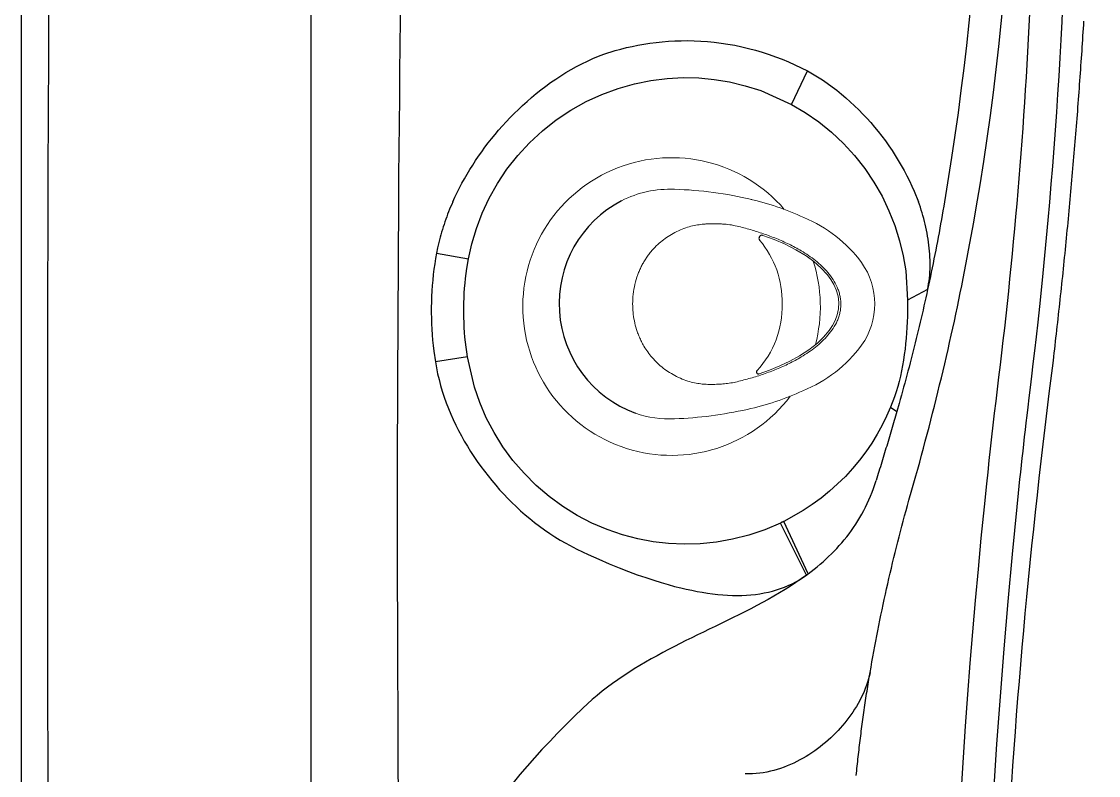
# Model space of a CAD drawing. Extents: x 832 to 912, y 781 to 934.
# Drawn here: x 832.36 to 842.31, y 842.01 to 848.98 of the extents above; entities that cross this region are included whole.
import ezdxf

# ---------------------------------------------------------------- set-up
doc = ezdxf.new("R2010")
doc.units = 0
doc.header["$MEASUREMENT"] = 0
doc.layers.add('1', color=4, linetype='Continuous')
doc.layers.add('SPA', color=2, linetype='Continuous')

# ---------------------------------------------------------------- blocks, each defined once
blk = doc.blocks.new('73')
at = {"color": 4, "linetype": 'Continuous', "lineweight": 15}
for start, end in [(220.74925, 142.94939), (165.1969, 197.81316)]:
    blk.add_arc((0, 0), 1.375, start, end, dxfattribs=at)
at = {"layer": '1', "linetype": 'Continuous', "lineweight": 15}
blk.add_line((-1.5209, -0.6458), (-1.5232, -0.6441), dxfattribs=at)
at = {"layer": '1', "linetype": 'Continuous', "lineweight": 15, "flags": 128}
blk.add_lwpolyline([(-0.8099, 0.621), (-0.9055, 0.5873), (-0.9992, 0.5491), (-1.0917, 0.5055), (-1.1814, 0.4561), (-1.2671, 0.4003), (-1.3473, 0.3372), (-1.4052, 0.282), (-1.4569, 0.2209), (-1.4871, 0.176), (-1.5124, 0.128), (-1.5314, 0.0774), (-1.5436, 0.0199), (-1.5462, -0.0388), (-1.5388, -0.097), (-1.5223, -0.1533), (-1.5001, -0.2031), (-1.4723, -0.2501), (-1.4402, -0.294), (-1.381, -0.3586), (-1.3149, -0.4164), (-1.244, -0.4679), (-1.1493, -0.5254), (-1.0503, -0.5756), (-0.948, -0.6194), (-0.8436, -0.6575)], dxfattribs=at)
at = {"layer": '1', "linetype": 'Continuous', "lineweight": 15}
for centre, radius, start, end in [((0.104, -2.603), 3.6424, 92.06654, 102.72825), ((0.0207, 0.0842), 0.9539, 70.89178, 92.89102), ((-0.187, -1.4476), 2.4514, 102.04419, 114.76239), ((-0.7343, -0.3993), 1.2716, 112.15451, 143.49306), ((-0.1478, 0), 0.8734, 137.35514, 181.57161), ((-1.2232, -0.0241), 0.6552, 144.42758, 215.62657), ((-0.1407, -0.0457), 0.8805, 178.58402, 220.15414), ((-0.7409, 0.343), 1.2612, 216.42071, 247.52709), ((-0.1544, 1.5003), 2.5568, 245.29398, 257.36736), ((0.0727, 2.3883), 3.473, 256.4351, 268.37401), ((0.0159, -0.0959), 0.9883, 267.57895, 296.89008)]:
    blk.add_arc(centre, radius, start, end, dxfattribs=at)
at = {"layer": '1'}
for centre, radius, start, end in [((-0.036, -0.0246), 1.0755, 297.63931, 69.9241), ((-0.8016, 0.6053), 0.0177, 309.97699, 117.7542), ((-0.8356, -0.6307), 0.028, 253.52205, 38.07245)]:
    blk.add_arc(centre, radius, start, end, dxfattribs=at)
at = {"layer": '1', "color": 3, "linetype": 'Continuous', "lineweight": 15}
for points, knots in [([(-0.6066, 0.6943), (-0.5871, 0.6986), (-0.548, 0.7074), (-0.5081, 0.7111), (-0.4881, 0.713)], [0, 0, 0, 0, 0.499996, 1, 1, 1, 1]), ([(-0.4315, 0.7177), (-0.4411, 0.7171), (-0.46, 0.7158), (-0.4788, 0.7139), (-0.4881, 0.713)], [0, 0, 0, 0, 0.503897, 1, 1, 1, 1]), ([(-0.3024, 0.7178), (-0.3246, 0.7189), (-0.3677, 0.721), (-0.4107, 0.7188), (-0.4315, 0.7177)], [0, 0, 0, 0, 0.515264, 1, 1, 1, 1]), ([(-0.0293, 0.6377), (-0.0524, 0.649), (-0.0965, 0.6707), (-0.1632, 0.6932), (-0.225, 0.7085), (-0.2648, 0.7137), (-0.2836, 0.7161)], [0, 0, 0, 0, 0.2871549, 0.5493861, 0.7868935, 1, 1, 1, 1]), ([(-0.6055, -0.743), (-0.6465, -0.7325), (-0.7286, -0.7115), (-0.8498, -0.6728), (-0.9694, -0.6288), (-1.0861, -0.5772), (-1.1847, -0.5243), (-1.2659, -0.4729), (-1.3305, -0.4255), (-1.391, -0.373), (-1.446, -0.3149), (-1.4943, -0.2508), (-1.5263, -0.1918), (-1.5455, -0.1419), (-1.5563, -0.1032), (-1.5631, -0.0637), (-1.5656, -0.0237), (-1.5635, 0.0163), (-1.557, 0.0558), (-1.5463, 0.0943), (-1.5271, 0.144), (-1.4947, 0.2024), (-1.446, 0.2659), (-1.3906, 0.3235), (-1.3302, 0.3757), (-1.2659, 0.423), (-1.1852, 0.4746), (-1.0871, 0.528), (-0.9707, 0.5802), (-0.8513, 0.6247), (-0.7298, 0.6629), (-0.6477, 0.6838), (-0.6066, 0.6943)], [0, 0, 0, 0, 0.049918, 0.099848, 0.149772, 0.199708, 0.249758, 0.281163, 0.312549, 0.343847, 0.375097, 0.406409, 0.43777, 0.453463, 0.469146, 0.48481, 0.500452, 0.516071, 0.531676, 0.547279, 0.562891, 0.594116, 0.625338, 0.65655, 0.687781, 0.719016, 0.750242, 0.800203, 0.850202, 0.900166, 0.950083, 1, 1, 1, 1]), ([(0.3598, -0.0239), (0.3591, 0.002), (0.3575, 0.0544), (0.3453, 0.1333), (0.3303, 0.1923), (0.3174, 0.2317), (0.3101, 0.2519), (0.3021, 0.2722), (0.2934, 0.2925), (0.284, 0.3128), (0.2738, 0.333), (0.2566, 0.3649), (0.2302, 0.4074), (0.1907, 0.4602), (0.1445, 0.5112), (0.0915, 0.559), (0.0337, 0.6021), (-0.0082, 0.6258), (-0.0293, 0.6377)], [0, 0, 0, 0, 0.095821, 0.193894, 0.294492, 0.320678, 0.347244, 0.374185, 0.401486, 0.429141, 0.457148, 0.485334, 0.563526, 0.642838, 0.730397, 0.819135, 0.909028, 1, 1, 1, 1]), ([(-0.0306, -0.6839), (-0.0098, -0.6725), (0.0316, -0.6496), (0.089, -0.6077), (0.1426, -0.5602), (0.1845, -0.5147), (0.2164, -0.4737), (0.2397, -0.44), (0.2609, -0.4053), (0.2799, -0.3698), (0.2941, -0.3393), (0.3046, -0.3144), (0.3209, -0.272), (0.3407, -0.2056), (0.3569, -0.1145), (0.3589, -0.0538), (0.3598, -0.0239)], [0, 0, 0, 0, 0.089465, 0.177985, 0.265807, 0.356658, 0.40795, 0.458748, 0.509015, 0.558748, 0.607996, 0.633599, 0.659069, 0.775989, 0.88959, 1, 1, 1, 1]), ([(-0.2825, -0.7603), (-0.2634, -0.7577), (-0.2233, -0.7523), (-0.1617, -0.7372), (-0.0962, -0.7155), (-0.0531, -0.6947), (-0.0306, -0.6839)], [0, 0, 0, 0, 0.219659, 0.459288, 0.719297, 1, 1, 1, 1]), ([(-0.4692, -0.7625), (-0.4922, -0.761), (-0.5381, -0.7578), (-0.583, -0.7479), (-0.6055, -0.743)], [0, 0, 0, 0, 0.500007, 1, 1, 1, 1]), ([(-0.4692, -0.7625), (-0.4578, -0.7633), (-0.4349, -0.7647), (-0.4119, -0.7651), (-0.4004, -0.7653)], [0, 0, 0, 0, 0.497126, 1, 1, 1, 1])]:
    blk.add_open_spline(points, degree=3, knots=knots, dxfattribs=at)
for points in [[(-0.3024, 0.7178), (-0.2836, 0.7161)], [(-0.4004, -0.7653), (-0.3034, -0.7623)]]:
    blk.add_open_spline(points, degree=1, dxfattribs=at)
at = {"layer": '1', "linetype": 'Continuous', "lineweight": 15}
blk.add_open_spline([(-0.2825, -0.7603), (-0.3034, -0.7623)], degree=1, dxfattribs=at)
blk = doc.blocks.new('2010SOVEREIGN')
at = {"layer": '1', "color": 3}
blk.add_line((2.6742, 80.643), (2.6742, 12.0623), dxfattribs=at)
blk.add_arc((1031.0516, 46.4199), 1030.8123, 178.0737509, 181.9338544, dxfattribs=at)
at = {"layer": 'SPA', "color": 3, "linetype": 'Continuous'}
for p, q in [((7.1162, 50.2403), (7.2633, 50.5493)), ((3.836, 48.8674), (4.1309, 48.8122)), ((8.3743, 48.5301), (8.1897, 48.4327)), ((4.1212, 47.9093), (3.8249, 47.8622)), ((8.033, 47.4441), (8.0905, 47.4043)), ((7.2712, 45.9036), (7.0458, 46.3886)), ((7.255, 45.8918), (7.0136, 46.3731))]:
    blk.add_line(p, q, dxfattribs=at)
at = {"layer": 'SPA', "color": 4}
blk.add_lwpolyline([(12, 92.7053), (67.6581, 92.7053, -0.414214), (79.6581, 80.7053), (79.6581, 12, -0.414214), (67.6581, 0), (12, 0, -0.414214), (0, 12), (0, 80.7053, -0.414214)], format="xyb", close=True, dxfattribs=at)
at = {"layer": 'SPA', "color": 3, "linetype": 'Continuous'}
for points in [[(9.6225, 51.1725), (9.6143, 51.0048), (9.6055, 50.8372), (9.5962, 50.6697), (9.5862, 50.5023), (9.5757, 50.3351), (9.5646, 50.1681), (9.5529, 50.0013), (9.5407, 49.8348), (9.5278, 49.6686), (9.5145, 49.5028), (9.5006, 49.3373), (9.4861, 49.1723), (9.4711, 49.0076), (9.4556, 48.8435), (9.4397, 48.6807), (9.4237, 48.5237), (9.4079, 48.3733), (9.3924, 48.2297), (9.3773, 48.0934), (9.3626, 47.9646), (9.3486, 47.8436), (9.3353, 47.7308), (9.3228, 47.6264), (9.3113, 47.5308), (9.3009, 47.4442), (9.2917, 47.3671), (9.2836, 47.2991), (9.276, 47.2336), (9.2685, 47.1681), (9.2611, 47.1028), (9.2537, 47.0377), (9.2465, 46.9726), (9.2394, 46.9077), (9.2323, 46.8429), (9.2254, 46.7783), (9.2186, 46.7138), (9.2118, 46.6495), (9.1986, 46.5212)], [(8.8242, 49.2838), (8.8597, 49.4978), (8.8932, 49.7115), (8.9249, 49.9248), (8.9546, 50.1379), (8.9825, 50.3506), (9.0086, 50.563), (9.0328, 50.7751), (9.0554, 50.9868), (9.0762, 51.1981)], [(8.7759, 51.2017), (8.755, 50.9926), (8.7326, 50.784), (8.7085, 50.5759), (8.6829, 50.3684), (8.6557, 50.1614), (8.6268, 49.955), (8.5963, 49.7493), (8.5305, 49.3398)], [(9.3176, 51.0805), (9.3117, 50.9625), (9.3054, 50.8446), (9.2989, 50.7268), (9.292, 50.609), (9.2849, 50.4914), (9.2775, 50.3739), (9.2697, 50.2564), (9.2618, 50.1391), (9.2535, 50.022), (9.2449, 49.9049), (9.2361, 49.788), (9.2269, 49.6713), (9.2175, 49.5547), (9.2078, 49.4383), (9.1979, 49.3221), (9.1876, 49.206), (9.1771, 49.0902), (9.1664, 48.9746), (9.1553, 48.8591), (9.144, 48.7439), (9.1325, 48.6289), (9.1208, 48.5142), (9.1087, 48.3998), (9.0965, 48.2858), (9.0839, 48.1721), (9.0711, 48.0589), (9.0579, 47.946), (9.0446, 47.8336), (9.0312, 47.7214), (9.0178, 47.6096), (9.0044, 47.4982), (8.9913, 47.3872), (8.9785, 47.2773), (8.9659, 47.1681), (8.9537, 47.0596), (8.9417, 46.9516), (8.93, 46.8439), (8.9185, 46.7364), (8.8963, 46.5212)], [(5.4877, 50.7377), (5.5387, 50.7517), (5.5908, 50.7646), (5.6438, 50.7766), (5.6976, 50.7874), (5.7524, 50.7971), (5.808, 50.8057), (5.8644, 50.813), (5.9216, 50.819), (5.9795, 50.8236), (6.0381, 50.8269), (6.0974, 50.8288), (6.1574, 50.8292), (6.218, 50.8281), (6.2791, 50.8254), (6.3408, 50.821), (6.403, 50.815), (6.4657, 50.8072), (6.5289, 50.7977), (6.5925, 50.7864), (6.6564, 50.7732), (6.7205, 50.7581), (6.784, 50.7413), (6.8468, 50.7228), (6.9088, 50.7027), (6.97, 50.681), (7.0303, 50.6577), (7.0899, 50.6329), (7.1486, 50.6065), (7.2633, 50.5494)], [(3.9858, 49.3398), (4.0055, 49.3829), (4.0262, 49.4259), (4.0478, 49.4687), (4.0704, 49.5114), (4.0938, 49.5539), (4.1182, 49.5962), (4.1435, 49.6382), (4.1697, 49.68), (4.1968, 49.7214), (4.2247, 49.7626), (4.2534, 49.8034), (4.283, 49.8438), (4.3134, 49.8839), (4.3446, 49.9235), (4.3767, 49.9627), (4.4099, 50.0019), (4.4442, 50.0409), (4.4796, 50.0797), (4.516, 50.1183), (4.5536, 50.1565), (4.5922, 50.1943), (4.6318, 50.2316), (4.6725, 50.2684), (4.7141, 50.3046), (4.7568, 50.3401), (4.8004, 50.3748), (4.845, 50.4088), (4.8904, 50.4418), (4.9369, 50.4739), (4.9841, 50.505), (5.032, 50.5348), (5.0805, 50.5634), (5.1297, 50.5906), (5.1794, 50.6164), (5.2297, 50.6407), (5.2805, 50.6634), (5.3317, 50.6846), (5.3833, 50.7041), (5.4877, 50.7377)], [(4.1309, 48.8122), (4.1622, 48.9524), (4.2043, 49.0934), (4.2577, 49.2341), (4.3226, 49.3731), (4.3991, 49.5092), (4.4869, 49.6409), (4.5858, 49.7668), (4.6951, 49.8856), (4.8141, 49.996), (4.9417, 50.0968), (5.0768, 50.187), (5.218, 50.266), (5.364, 50.3331), (5.5132, 50.388), (5.6641, 50.4306), (5.8155, 50.4611), (5.9659, 50.4799), (6.1142, 50.4874), (6.2591, 50.4842), (6.4007, 50.4712), (6.5437, 50.4477), (6.6879, 50.4133), (6.8323, 50.3674), (7.1162, 50.2403)], [(7.2633, 50.5494), (7.31, 50.5235), (7.3562, 50.4958), (7.4019, 50.4666), (7.4469, 50.4359), (7.4912, 50.4038), (7.5348, 50.3704), (7.5775, 50.336), (7.6192, 50.3006), (7.66, 50.2643), (7.6997, 50.2272), (7.7383, 50.1895), (7.7758, 50.1511), (7.8126, 50.1118), (7.8485, 50.0716), (7.8837, 50.0305), (7.918, 49.9887), (7.9514, 49.946), (7.9839, 49.9026), (8.0154, 49.8586), (8.046, 49.8138), (8.0755, 49.7685), (8.104, 49.7226), (8.1314, 49.6762), (8.1577, 49.6292), (8.1828, 49.5819), (8.2068, 49.5341), (8.2295, 49.486), (8.2511, 49.4375), (8.2903, 49.3398)], [(7.1162, 50.2403), (7.2443, 50.1647), (7.3677, 50.079), (7.4853, 49.9838), (7.5961, 49.8798), (7.699, 49.7675), (7.7933, 49.6481), (7.8781, 49.5225), (7.9531, 49.3918), (8.0177, 49.2573), (8.0718, 49.1201), (8.1154, 48.9813), (8.1487, 48.8422), (8.1719, 48.7037), (8.1897, 48.4327)], [(3.9858, 49.3398), (3.9759, 49.3171), (3.9661, 49.2943), (3.9566, 49.2714), (3.9474, 49.2484), (3.9384, 49.2253), (3.9296, 49.202), (3.9211, 49.1787), (3.9128, 49.1552), (3.9049, 49.1317), (3.8971, 49.108), (3.8897, 49.0843), (3.8825, 49.0605), (3.8757, 49.0366), (3.8691, 49.0126), (3.8628, 48.9886), (3.8568, 48.9645), (3.8511, 48.9403), (3.8458, 48.916), (3.836, 48.8674)], [(8.2292, 46.68), (8.2474, 46.744), (8.2655, 46.808), (8.2834, 46.8721), (8.3012, 46.9363), (8.3188, 47.0006), (8.3363, 47.065), (8.3535, 47.1295), (8.3707, 47.1941), (8.3876, 47.2587), (8.4044, 47.3235), (8.421, 47.3883), (8.4375, 47.4533), (8.4538, 47.5183), (8.4699, 47.5834), (8.4859, 47.6486), (8.5017, 47.7139), (8.5174, 47.7793), (8.5329, 47.8448), (8.5482, 47.9104), (8.5633, 47.976), (8.5782, 48.0416), (8.593, 48.1071), (8.6075, 48.1727), (8.6218, 48.2382), (8.6359, 48.3037), (8.6498, 48.3692), (8.6635, 48.4347), (8.677, 48.5002), (8.6904, 48.5656), (8.7035, 48.631), (8.7164, 48.6964), (8.7291, 48.7618), (8.7417, 48.8271), (8.754, 48.8924), (8.7662, 48.9577), (8.7782, 49.023), (8.7899, 49.0882), (8.8015, 49.1535), (8.8242, 49.2838)], [(8.3743, 48.5301), (8.3796, 48.5563), (8.3842, 48.5828), (8.388, 48.6095), (8.3912, 48.6364), (8.3937, 48.6635), (8.3956, 48.6908), (8.3968, 48.7181), (8.3974, 48.7456), (8.3975, 48.7731), (8.397, 48.8007), (8.396, 48.8284), (8.3944, 48.8562), (8.3924, 48.884), (8.3898, 48.9119), (8.3867, 48.9398), (8.3832, 48.9677), (8.3792, 48.9955), (8.3747, 49.0232), (8.3698, 49.0509), (8.3645, 49.0784), (8.3587, 49.1057), (8.3526, 49.1328), (8.346, 49.1598), (8.3391, 49.1865), (8.3318, 49.2129), (8.3242, 49.239), (8.3162, 49.2647), (8.3079, 49.2901), (8.2903, 49.3398)], [(8.5305, 49.3398), (8.5235, 49.299), (8.5165, 49.2583), (8.5093, 49.2176), (8.5021, 49.1769), (8.4948, 49.1363), (8.4874, 49.0956), (8.4799, 49.0551), (8.4723, 49.0145), (8.4647, 48.974), (8.4569, 48.9335), (8.4491, 48.893), (8.4411, 48.8526), (8.4331, 48.8122), (8.425, 48.7718), (8.4168, 48.7314), (8.4085, 48.6911), (8.4001, 48.6508), (8.3916, 48.6105), (8.3743, 48.5301)], [(3.836, 48.8674), (3.8272, 48.8178), (3.8192, 48.768), (3.8122, 48.718), (3.806, 48.6679), (3.8008, 48.6177), (3.7964, 48.5674), (3.7929, 48.517), (3.7902, 48.4666), (3.7884, 48.4161), (3.7875, 48.3655), (3.7874, 48.3149), (3.7882, 48.2644), (3.7899, 48.2139), (3.7924, 48.1634), (3.7957, 48.1129), (3.7999, 48.0626), (3.8049, 48.0123), (3.8107, 47.9622), (3.8249, 47.8623)], [(4.1212, 47.9093), (4.1145, 47.954), (4.1085, 47.9988), (4.1032, 48.0438), (4.0987, 48.0889), (4.095, 48.1342), (4.092, 48.1795), (4.0897, 48.2249), (4.0883, 48.2703), (4.0875, 48.3158), (4.0876, 48.3613), (4.0884, 48.4067), (4.0899, 48.4522), (4.0923, 48.4976), (4.0954, 48.5429), (4.0994, 48.5881), (4.1041, 48.6332), (4.1096, 48.6782), (4.1159, 48.723), (4.1309, 48.8122)], [(8.3743, 48.5301), (8.3661, 48.4921), (8.3577, 48.4542), (8.3493, 48.4163), (8.3407, 48.3784), (8.3321, 48.3406), (8.3234, 48.3027), (8.3147, 48.265), (8.3058, 48.2272), (8.2969, 48.1895), (8.2878, 48.1518), (8.2787, 48.1141), (8.2695, 48.0765), (8.2603, 48.0389), (8.2509, 48.0014), (8.2415, 47.9638), (8.232, 47.9263), (8.2224, 47.8888), (8.2127, 47.8514), (8.203, 47.814), (8.1931, 47.7766), (8.1832, 47.7392), (8.1732, 47.7019), (8.1632, 47.6646), (8.153, 47.6273), (8.1428, 47.5901), (8.1325, 47.5529), (8.1221, 47.5157), (8.1117, 47.4785), (8.0905, 47.4043)], [(8.1897, 48.4327), (8.1895, 48.3825), (8.1888, 48.3322), (8.1875, 48.2818), (8.1857, 48.2313), (8.1832, 48.1808), (8.18, 48.1302), (8.1761, 48.0797), (8.1713, 48.0293), (8.1657, 47.979), (8.1592, 47.9288), (8.1517, 47.8788), (8.1433, 47.8291), (8.1338, 47.7796), (8.1231, 47.7305), (8.1113, 47.6816), (8.0983, 47.6332), (8.084, 47.5852), (8.0684, 47.5376), (8.033, 47.4441)], [(7.0136, 46.3731), (6.8692, 46.3116), (6.7216, 46.2617), (6.5721, 46.2235), (6.4219, 46.197), (6.2724, 46.182), (6.1248, 46.1779), (5.9801, 46.1843), (5.8387, 46.2006), (5.6967, 46.2272), (5.5541, 46.2646), (5.4121, 46.3132), (5.272, 46.373), (5.135, 46.444), (5.0026, 46.526), (4.8759, 46.6186), (4.7562, 46.7209), (4.6446, 46.8323), (4.5421, 46.9517), (4.4494, 47.078), (4.3672, 47.21), (4.2959, 47.3463), (4.2357, 47.4856), (4.1867, 47.6267), (4.1212, 47.9093)], [(3.8249, 47.8623), (3.8345, 47.8071), (3.8458, 47.7523), (3.8587, 47.6978), (3.8732, 47.6437), (3.8892, 47.5899), (3.9066, 47.5366), (3.9255, 47.4838), (3.9457, 47.4314), (3.9672, 47.3796), (3.9899, 47.3285), (4.0138, 47.2779), (4.0389, 47.228), (4.0651, 47.1787), (4.0923, 47.13), (4.1207, 47.082), (4.1501, 47.0345), (4.1805, 46.9877), (4.2119, 46.9416), (4.2443, 46.8962), (4.2776, 46.8516), (4.3117, 46.8077), (4.3466, 46.7646), (4.3824, 46.7224), (4.4189, 46.681), (4.4562, 46.6405), (4.4942, 46.601), (4.5328, 46.5624), (4.5724, 46.5244), (4.6132, 46.4869), (4.6552, 46.45), (4.6984, 46.4138), (4.7426, 46.3783), (4.7879, 46.3437), (4.8343, 46.31), (4.8817, 46.2774), (4.9301, 46.2458), (4.9794, 46.2155), (5.0296, 46.1865), (5.1327, 46.1328)], [(8.033, 47.4441), (7.9958, 47.3597), (7.9543, 47.276), (7.9085, 47.1932), (7.8582, 47.1116), (7.8036, 47.0315), (7.7447, 46.9534), (7.6815, 46.8776), (7.6143, 46.8043), (7.5431, 46.7339), (7.4682, 46.6668), (7.3897, 46.6031), (7.3079, 46.5432), (7.2231, 46.4874), (7.0458, 46.3886)], [(8.0905, 47.4043), (8.0844, 47.3829), (8.0782, 47.3615), (8.072, 47.3402), (8.0658, 47.3188), (8.0596, 47.2975), (8.0533, 47.2761), (8.047, 47.2548), (8.0407, 47.2335), (8.0344, 47.2122), (8.0281, 47.1909), (8.0217, 47.1696), (8.0154, 47.1483), (8.009, 47.127), (8.0026, 47.1057), (7.9962, 47.0844), (7.9898, 47.0631), (7.9833, 47.0418), (7.9769, 47.0206), (7.9704, 46.9993), (7.9639, 46.9781), (7.9574, 46.9568), (7.9509, 46.9356), (7.9444, 46.9143), (7.9379, 46.8931), (7.9314, 46.8718), (7.9248, 46.8506), (7.9182, 46.8293), (7.9117, 46.8081), (7.8985, 46.7656)], [(7.2712, 45.9036), (7.2993, 45.9251), (7.3271, 45.9469), (7.3545, 45.9692), (7.3814, 45.9919), (7.408, 46.015), (7.4342, 46.0386), (7.4599, 46.0627), (7.4852, 46.0872), (7.51, 46.1123), (7.5344, 46.1379), (7.5583, 46.164), (7.5817, 46.1907), (7.6046, 46.2179), (7.6269, 46.2457), (7.6488, 46.2741), (7.67, 46.303), (7.6906, 46.3324), (7.7106, 46.3623), (7.7299, 46.3928), (7.7486, 46.4238), (7.7666, 46.4553), (7.7839, 46.4874), (7.8006, 46.5201), (7.8167, 46.5534), (7.832, 46.5872), (7.8467, 46.6217), (7.8607, 46.6567), (7.874, 46.6924), (7.8985, 46.7656)], [(7.8429, 44.9936), (7.8515, 45.0416), (7.8599, 45.0897), (7.8685, 45.1378), (7.8773, 45.1859), (7.8862, 45.234), (7.8953, 45.2822), (7.9046, 45.3303), (7.914, 45.3785), (7.9236, 45.4266), (7.9333, 45.4748), (7.9432, 45.523), (7.9533, 45.5712), (7.9636, 45.6194), (7.974, 45.6676), (7.9845, 45.7159), (7.9952, 45.7641), (8.0061, 45.8123), (8.0172, 45.8605), (8.0284, 45.9088), (8.0398, 45.957), (8.0513, 46.0052), (8.063, 46.0535), (8.0748, 46.1017), (8.0868, 46.1499), (8.099, 46.1982), (8.1113, 46.2464), (8.1238, 46.2946), (8.1365, 46.3428), (8.1493, 46.391), (8.1622, 46.4392), (8.1753, 46.4874), (8.1886, 46.5356), (8.202, 46.5838), (8.2292, 46.68)], [(8.8963, 46.5212), (8.8679, 46.2335), (8.8407, 45.9453), (8.8146, 45.6566), (8.7897, 45.3675), (8.766, 45.0778), (8.7436, 44.7877), (8.7224, 44.4971), (8.7024, 44.2061), (8.6836, 43.9146)], [(9.1986, 46.5212), (9.1557, 46.0852), (9.1156, 45.6481), (9.0783, 45.2099), (9.0437, 44.7707), (9.012, 44.3304), (8.9831, 43.889), (8.9571, 43.4467), (8.9339, 43.0034), (8.9136, 42.5591), (8.8962, 42.1139), (8.8817, 41.6677), (8.8701, 41.2207), (8.8615, 40.7729), (8.8559, 40.3245), (8.8532, 39.8754), (8.8536, 39.4257), (8.8569, 38.9754), (8.8633, 38.5245), (8.8727, 38.073), (8.8852, 37.6209), (8.9007, 37.1683), (8.9193, 36.7151)], [(7.0458, 46.3886), (7.0436, 46.3875), (7.0415, 46.3865), (7.0393, 46.3854), (7.0372, 46.3844), (7.0351, 46.3834), (7.0329, 46.3823), (7.0308, 46.3813), (7.0286, 46.3802), (7.0265, 46.3792), (7.0243, 46.3782), (7.0222, 46.3771), (7.02, 46.3761), (7.0179, 46.3751), (7.0136, 46.3731)], [(5.1327, 46.1328), (5.2368, 46.0835), (5.3364, 46.0384), (5.4318, 45.9973), (5.5227, 45.9599), (5.6093, 45.9261), (5.6915, 45.8957), (5.7693, 45.8686), (5.8427, 45.8444), (5.9117, 45.8231), (5.9764, 45.8044), (6.0366, 45.7881), (6.0924, 45.7741), (6.144, 45.762), (6.1941, 45.7513), (6.2436, 45.7416), (6.2924, 45.733), (6.3404, 45.7255), (6.3878, 45.7191), (6.4345, 45.7138), (6.4806, 45.7097), (6.5259, 45.7068), (6.5705, 45.705), (6.6145, 45.7044), (6.6577, 45.705), (6.7003, 45.7068), (6.7421, 45.7099), (6.7833, 45.7142), (6.8237, 45.7198), (6.8635, 45.7267), (6.9025, 45.7349), (6.9409, 45.7443), (6.9785, 45.7552), (7.0154, 45.7673), (7.0517, 45.7808), (7.0872, 45.7957), (7.122, 45.812), (7.1562, 45.8297), (7.1898, 45.8489), (7.255, 45.8917)], [(7.255, 45.8917), (7.207, 45.8571), (7.1581, 45.8235), (7.1083, 45.7908), (7.0578, 45.7589), (7.0064, 45.7279), (6.9544, 45.6975), (6.9018, 45.6677), (6.8486, 45.6386), (6.7948, 45.6099), (6.7407, 45.5817), (6.6861, 45.5538), (6.6311, 45.5262), (6.576, 45.4989), (6.5209, 45.4719), (6.4661, 45.4452), (6.4115, 45.4187), (6.3571, 45.3924), (6.3029, 45.3662), (6.2489, 45.3399), (6.195, 45.3135), (6.1413, 45.2868), (6.0877, 45.2599), (6.0342, 45.2326), (5.9808, 45.2049), (5.9274, 45.1766), (5.8741, 45.1476), (5.8208, 45.1179), (5.7678, 45.0875), (5.7153, 45.0565), (5.6635, 45.0249), (5.6123, 44.9925), (5.5619, 44.9595), (5.5121, 44.9256), (5.4631, 44.8909), (5.415, 44.8553), (5.3676, 44.8187), (5.321, 44.781), (5.2753, 44.7423), (5.1867, 44.6615)], [(7.255, 45.8917), (7.2559, 45.8923), (7.2567, 45.8929), (7.2575, 45.8935), (7.2583, 45.8941), (7.2591, 45.8947), (7.2599, 45.8952), (7.2607, 45.8958), (7.2616, 45.8964), (7.2624, 45.897), (7.2632, 45.8976), (7.264, 45.8982), (7.2648, 45.8988), (7.2656, 45.8994), (7.2664, 45.9), (7.2672, 45.9006), (7.268, 45.9012), (7.2688, 45.9018), (7.2696, 45.9024), (7.2712, 45.9036)], [(7.8429, 44.9936), (7.8362, 44.9634), (7.8284, 44.9335), (7.8196, 44.9039), (7.8097, 44.8746), (7.7989, 44.8456), (7.7872, 44.8169), (7.7746, 44.7886), (7.7612, 44.7606), (7.7471, 44.733), (7.7321, 44.7058), (7.7164, 44.679), (7.7001, 44.6525), (7.683, 44.6265), (7.6653, 44.6009), (7.647, 44.5756), (7.6281, 44.5508), (7.6086, 44.5264), (7.5885, 44.5024), (7.5678, 44.4788), (7.5465, 44.4556), (7.5247, 44.4329), (7.5024, 44.4106), (7.4795, 44.3888), (7.4561, 44.3674), (7.4321, 44.3466), (7.4077, 44.3262), (7.3827, 44.3064), (7.3573, 44.2872), (7.3314, 44.2685), (7.3051, 44.2504), (7.2783, 44.2329), (7.251, 44.216), (7.2233, 44.1997), (7.1951, 44.1841), (7.1665, 44.1692), (7.1374, 44.1551), (7.1078, 44.1417), (7.0778, 44.1291), (7.0473, 44.1173), (7.0163, 44.1064), (6.9849, 44.0964), (6.9532, 44.0874), (6.921, 44.0794), (6.8885, 44.0725), (6.8557, 44.0668), (6.8227, 44.0622), (6.7895, 44.0589), (6.7561, 44.0568), (6.6893, 44.0568)], [(7.7149, 44.0409), (7.7171, 44.0624), (7.7192, 44.084), (7.7214, 44.1055), (7.7237, 44.127), (7.726, 44.1485), (7.7283, 44.1701), (7.7307, 44.1916), (7.7331, 44.2132), (7.7355, 44.2348), (7.738, 44.2563), (7.7405, 44.2779), (7.743, 44.2995), (7.7456, 44.3211), (7.7482, 44.3427), (7.7508, 44.3643), (7.7535, 44.3859), (7.7562, 44.4076), (7.759, 44.4292), (7.7618, 44.4508), (7.7646, 44.4725), (7.7675, 44.4941), (7.7704, 44.5158), (7.7733, 44.5374), (7.7763, 44.5591), (7.7793, 44.5808), (7.7823, 44.6025), (7.7854, 44.6242), (7.7885, 44.6458), (7.7917, 44.6675), (7.7948, 44.6892), (7.798, 44.711), (7.8013, 44.7327), (7.8046, 44.7544), (7.8079, 44.7761), (7.8112, 44.7978), (7.8146, 44.8196), (7.818, 44.8413), (7.8215, 44.8631), (7.825, 44.8848), (7.8285, 44.9066), (7.832, 44.9283), (7.8356, 44.9501), (7.8429, 44.9936)], [(5.1867, 44.6615), (5.1078, 44.585), (5.0306, 44.5086), (4.9551, 44.4324), (4.8815, 44.3562), (4.8097, 44.28), (4.7399, 44.2038), (4.6722, 44.1275), (4.6065, 44.051), (4.5429, 43.9745)]]:
    blk.add_lwpolyline(points, dxfattribs=at)
at = {"layer": 'SPA', "color": 2, "linetype": 'Continuous'}
for points in [[(3.4867, 49.3398), (3.4886, 49.5802), (3.4906, 49.8206), (3.4928, 50.0609), (3.4951, 50.3013), (3.4976, 50.5417), (3.5002, 50.7821), (3.5029, 51.0225), (3.5059, 51.2629), (3.5089, 51.5032), (3.5121, 51.7436), (3.5154, 51.984), (3.5189, 52.2244), (3.5226, 52.4647), (3.5263, 52.7051), (3.5303, 52.9455), (3.5343, 53.1858), (3.5385, 53.4262), (3.5429, 53.6665), (3.5521, 54.1472)], [(9.5368, 47.875), (9.5409, 47.9097), (9.545, 47.9445), (9.549, 47.9793), (9.5531, 48.0142), (9.5571, 48.0491), (9.5611, 48.0841), (9.5651, 48.1191), (9.5691, 48.1542), (9.5731, 48.1894), (9.577, 48.2245), (9.5809, 48.2598), (9.5849, 48.295), (9.5888, 48.3303), (9.5926, 48.3657), (9.5965, 48.401), (9.6003, 48.4364), (9.6042, 48.4718), (9.6079, 48.5073), (9.6117, 48.5427), (9.6155, 48.5782), (9.6192, 48.6137), (9.623, 48.6493), (9.6267, 48.6848), (9.6303, 48.7204), (9.634, 48.756), (9.6376, 48.7917), (9.6412, 48.8273), (9.6448, 48.863), (9.6484, 48.8986), (9.652, 48.9343), (9.6555, 48.97), (9.659, 49.0057), (9.6625, 49.0414), (9.6659, 49.0772), (9.6694, 49.1129), (9.6728, 49.1486), (9.6762, 49.1843), (9.6796, 49.2201), (9.6829, 49.2558), (9.6863, 49.2915), (9.6896, 49.3272), (9.6928, 49.3629), (9.6961, 49.3986), (9.6993, 49.4343), (9.7025, 49.47), (9.7057, 49.5057), (9.7089, 49.5413), (9.712, 49.577), (9.7151, 49.6126), (9.7182, 49.6482), (9.7213, 49.6838), (9.7243, 49.7194), (9.7274, 49.7549), (9.7303, 49.7904), (9.7333, 49.8259), (9.7363, 49.8614), (9.7392, 49.8968), (9.7421, 49.9323), (9.7449, 49.9676), (9.7478, 50.003), (9.7506, 50.0383), (9.7534, 50.0736), (9.7562, 50.1088), (9.7589, 50.1441), (9.7616, 50.1792), (9.7643, 50.2144), (9.767, 50.2494), (9.7696, 50.2845), (9.7723, 50.3195), (9.7749, 50.3545), (9.7774, 50.3894), (9.78, 50.4242), (9.7825, 50.459), (9.785, 50.4938), (9.7875, 50.5285), (9.7899, 50.5632), (9.7923, 50.5977), (9.7947, 50.6323), (9.7971, 50.6668), (9.7994, 50.7012), (9.8018, 50.7355), (9.8041, 50.7698), (9.8063, 50.8041), (9.8086, 50.8382), (9.8108, 50.8723), (9.813, 50.9064), (9.8152, 50.9403), (9.8174, 50.9742), (9.8195, 51.0081)], [(3.6051, 36.2099), (3.585, 37.0304), (3.5666, 37.8508), (3.5498, 38.6714), (3.5348, 39.4919), (3.5214, 40.3125), (3.5098, 41.1331), (3.4998, 41.9537), (3.4916, 42.7744), (3.485, 43.595), (3.4802, 44.4157), (3.477, 45.2364), (3.4756, 46.0571), (3.4758, 46.8777), (3.4777, 47.6984), (3.4867, 49.3398)], [(9.152, 43.9753), (9.1628, 44.1311), (9.1739, 44.287), (9.1855, 44.4429), (9.1975, 44.5989), (9.2099, 44.7549), (9.2226, 44.911), (9.2358, 45.0672), (9.2493, 45.2233), (9.2632, 45.3796), (9.2776, 45.5358), (9.2923, 45.6921), (9.3074, 45.8485), (9.323, 46.0049), (9.3389, 46.1613), (9.3552, 46.3177), (9.3719, 46.4742), (9.389, 46.6307), (9.4066, 46.7873), (9.4245, 46.9439), (9.4428, 47.1005), (9.4615, 47.257), (9.4805, 47.4133), (9.4996, 47.5686), (9.5368, 47.875)]]:
    blk.add_lwpolyline(points, dxfattribs=at)
at = {"layer": '1', "rotation": 180}
blk.add_blockref('73', (6.0082, 48.3729), dxfattribs=at)

msp = doc.modelspace()

# ---------------------------------------------------------------- block references
at = {"layer": '1'}
msp.add_blockref('2010SOVEREIGN', (832.36, 797.97), dxfattribs=at)

doc.saveas('drawing.dxf')
